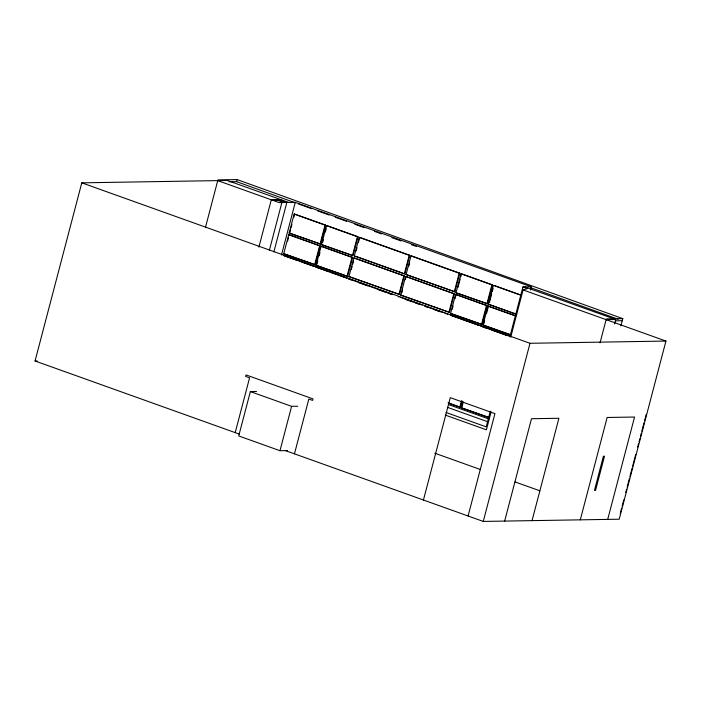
<?xml version="1.0" encoding="UTF-8"?>
<svg xmlns="http://www.w3.org/2000/svg" width="701" height="701" viewBox="0 0 701 701"><rect width="100%" height="100%" fill="white"/><g stroke="black" fill="none" stroke-linecap="round" stroke-linejoin="round"><path stroke-width="1.05" d="M239.199 434.059L35.05 360.98L81.789 182.838L227.334 180.455L288.751 202.44L279.156 202.598L217.739 180.613M205.577 226.993L217.932 179.885L237.122 179.57L622.812 318.648L620.902 325.956M229.113 181.761L236.579 181.638L237.122 179.57M258.897 247.12L271.313 199.785L280.908 199.627M269.368 250.292L282.056 201.914M273.854 251.939L286.832 202.466L295.279 202.344L531.376 286.858L530.552 290.021M281.478 254.971L295.279 202.344M235.194 432.631L249.574 377.83L245.63 376.419L246.025 374.921L312.988 398.887L312.593 400.394L308.834 399.044L294.464 453.845M283.739 253.701L288.716 234.747L289.268 234.739L320.164 245.797L315.187 264.75L283.739 253.701L314.153 264.382M289.171 233.021L294.14 214.068L294.692 214.059L325.588 225.117L320.611 244.071L289.171 233.021L320.611 244.071M287.603 241.056L288.435 237.893M289.715 233.012L290.547 229.849M291.099 227.746L291.923 224.583M293.859 217.214L294.692 214.059M256.531 391.473L250.362 391.579L238.726 435.943L279.971 450.708L287.445 450.585M314.635 264.759L319.612 245.806L320.164 245.797M320.068 244.079L325.036 225.126L325.588 225.117M316.116 265.285L321.093 246.331L321.636 246.323L352.533 257.381L347.565 276.343L316.116 265.285L347.565 276.343M321.54 244.614L326.517 225.652L327.06 225.643L357.957 236.71L352.989 255.663L321.54 244.614L351.955 255.295M316.94 264.224L317.772 261.07M319.157 255.804L319.98 252.64M322.644 242.493L323.476 239.339M325.404 231.961L326.237 228.806M279.971 450.708L291.607 406.343L297.776 406.238M347.013 276.352L351.99 257.39L352.533 257.381M352.437 255.672L357.414 236.719L357.957 236.71M348.932 276.562L353.812 257.95L354.355 257.942L404.354 275.844L399.474 294.455L348.932 276.562L399.474 294.455M354.32 256.005L359.201 237.394L359.753 237.385L409.752 255.287L404.871 273.898L404.319 273.907L354.32 256.005L354.872 255.996M351.376 269.315L352.191 266.214M352.734 264.146L353.549 261.044M356.222 250.827L357.037 247.725M358.395 242.555L359.753 237.385M398.93 294.464L403.811 275.852L404.354 275.844M404.319 273.907L409.2 255.295L409.752 255.287M400.7 295.095L405.581 276.483L406.133 276.474L454.344 293.737L449.464 312.348L400.7 295.095L449.464 312.348M406.089 274.538L410.97 255.926L411.522 255.918L459.733 273.18L454.853 291.791L406.089 274.538L454.853 291.791M401.787 293.018L402.602 289.916M405.318 279.576L406.133 276.474M408.806 266.257L409.621 263.155M448.912 312.357L453.792 293.745L454.344 293.737M454.301 291.8L459.19 273.188L459.733 273.18M450.603 313.435L455.58 294.473L456.123 294.464L487.02 305.531L482.051 324.484L450.603 313.435L482.051 324.484M456.027 292.755L461.004 273.802L461.547 273.793L492.444 284.851L487.475 303.805L456.027 292.755L487.475 303.805M452.259 309.211L453.083 306.048M455.019 298.679L456.123 294.464M457.955 287.48L460.171 279.051M460.723 276.948L461.547 273.793M423.439 500.015L450.287 397.66L494.932 413.634L468.084 515.997M448.482 403.154L459.812 407.211L461.468 400.893M481.499 324.493L486.476 305.54L487.02 305.531M486.923 303.813L491.9 284.86L492.444 284.851M459.812 407.211L460.355 407.202L462.02 400.884M489.096 417.7L461.293 407.745L462.949 401.428M510.784 334.973L482.98 325.019L487.949 306.065L515.279 315.643M462.117 406.676L462.94 403.522M483.804 323.958L484.628 320.804M486.564 313.426L488.501 306.057M489.508 302.227L491.716 293.807M492.268 291.695L493.092 288.54M490.341 411.18L486.231 426.874L446.125 412.521M509.951 336.454L522.928 286.989L531.376 286.858M491.086 411.934L486.398 429.809L445.284 415.097M510.678 337.251L523.095 289.925L527.424 288.602L522.928 286.989L524.856 286.963L614.698 319.121M483.261 521.43L529.991 343.288L665.95 341.063L619.211 519.204L483.261 521.43L285.447 450.62M504.641 521.08L531.489 418.725L558.899 418.269L532.05 520.633M600.056 342.807L606.321 318.92L622.812 318.648M614.549 323.976L615.723 319.49L606.128 319.647M580.288 519.844L607.145 417.481L634.554 417.034L607.706 519.397M620.219 513.509L621.603 508.234M622.164 506.122L623.82 499.787M625.756 492.4L626.589 489.237M627.141 487.125L629.358 478.687M629.91 476.575L632.127 468.128M632.679 466.025L635.728 454.414M637.665 447.028L638.497 443.864M639.049 441.753L639.882 438.581M640.434 436.478L641.266 433.306M641.818 431.194L644.035 422.756M644.587 420.644L646.243 414.317M283.292 255.418L314.731 266.476L314.188 266.485M398.317 296.795L398.869 296.786M400.087 297.426L400.639 297.417M615.373 320.83L622.278 320.716M482.98 325.019L510.302 334.596M481.044 326.219L481.596 326.21L450.699 315.143M35.05 360.98L37.188 360.945M461.293 407.745L488.615 417.323M271.313 199.785L282.337 200.863L286.832 202.466A5.45 0.85 14.7 0 1 278.507 200.486M523.095 289.925L665.95 341.063M493.925 285.377L520.703 294.963M294.14 214.068L325.036 225.126M326.517 225.652L357.414 236.719M359.201 237.394L409.2 255.295M410.97 255.926L459.19 273.188M461.004 273.802L491.9 284.86M521.185 295.34L493.373 285.386L488.404 304.348L516.208 314.302M355.889 256.364L403.846 273.53M488.947 304.33L516.76 314.293M288.716 234.747L319.612 245.806M321.093 246.331L351.99 257.39M353.812 257.95L403.811 275.852M405.581 276.483L453.792 293.745M455.58 294.473L486.476 305.54M487.949 306.065L515.761 316.02M81.789 182.838L529.991 343.288M347.109 278.06L315.669 267.011L329.058 271.804M508.821 335.954L482.525 326.745L487.677 328.585M284.317 255.795L297.706 260.588M301.824 262.06L313.154 266.117M331.117 272.54L346.566 278.069M348.861 278.884L392.744 294.586M401.664 297.785L422.177 305.128M425.253 306.232L442.69 312.471M444.749 313.207L447.825 314.311M451.181 315.529L478.985 325.483M491.795 330.066L507.244 335.595M348.318 278.893L351.376 279.988M358.518 282.547L367.701 285.833M377.909 289.487L385.051 292.045M388.109 293.141L391.176 294.236M405.213 299.257L412.398 301.833M415.474 302.937L418.55 304.032M424.71 306.241L427.785 307.336M434.962 309.912L440.097 311.743M448 402.777L460.355 407.202M448.605 404.6L488.816 418.996M447.378 407.316L487.581 421.704M434.743 453.17L480.071 469.398M515.095 481.938L539.823 490.788M250.362 391.579L291.607 406.343M236.579 181.638L295.2 202.773M298.293 203.886L311.656 208.714M317.833 210.94L329.146 215.014M335.315 217.24L346.627 221.323M354.855 224.285L364.117 227.623M374.395 231.339L381.598 233.932M391.885 237.639L401.138 240.978M411.426 244.684L416.569 246.542M530.736 287.708L618.159 319.235M603.395 456.281L594.448 490.402L595.543 490.385L604.49 456.263L603.395 456.281"/></g></svg>
